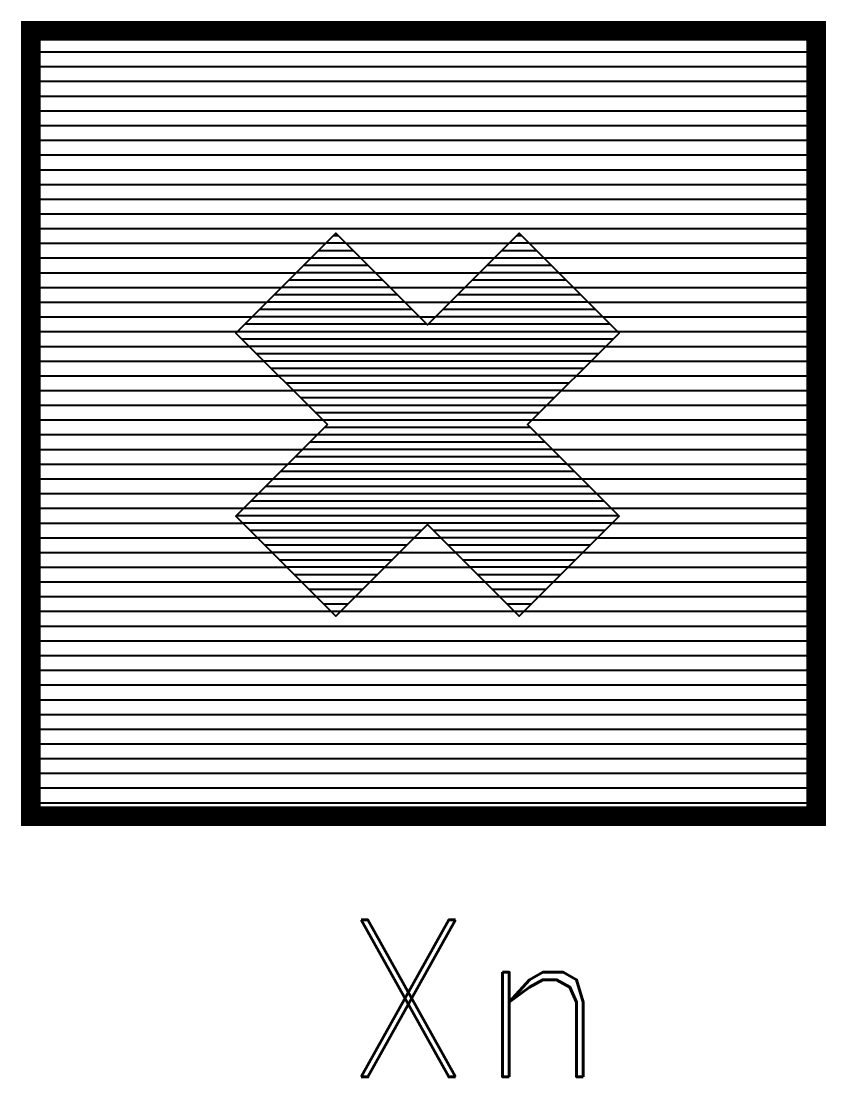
# Model space of a CAD drawing. Header units: millimetres. Extents: x -3 to 2253, y -3 to 1300.
# Drawn here: x 799.79 to 810.04, y 797.01 to 810.45 of the extents above; entities that cross this region are included whole.
import ezdxf

# ---------------------------------------------------------------- set-up
doc = ezdxf.new("R2010")
doc.units = ezdxf.units.MM
for name, color, linetype in [('GEEL', 2, 'Continuous'), ('TXT', 7, 'Continuous'), ('VEILIG', 7, 'Continuous')]:
    doc.layers.add(name, color=color, linetype=linetype)
doc.styles.add('ROMAND', font='romand')

# ---------------------------------------------------------------- blocks, each defined once
blk = doc.blocks.new('*X543')
at = {"color": 0}
for p, q in [((16.738, 10.506), (16.801, 10.506)), ((19.071, 10.506), (19.134, 10.506)), ((16.644, 10.412), (16.895, 10.412)), ((18.977, 10.412), (19.228, 10.412)), ((16.456, 10.224), (17.082, 10.224)), ((16.55, 10.318), (16.989, 10.318)), ((18.79, 10.224), (19.416, 10.224)), ((18.883, 10.318), (19.322, 10.318)), ((16.362, 10.13), (17.176, 10.13)), ((18.696, 10.13), (19.51, 10.13)), ((16.269, 10.037), (17.27, 10.037)), ((18.602, 10.037), (19.603, 10.037)), ((16.081, 9.849), (17.458, 9.849)), ((16.175, 9.943), (17.364, 9.943)), ((18.414, 9.849), (19.791, 9.849)), ((18.508, 9.943), (19.697, 9.943)), ((15.987, 9.755), (17.551, 9.755)), ((18.321, 9.755), (19.885, 9.755)), ((15.8, 9.568), (17.739, 9.568)), ((15.893, 9.661), (17.645, 9.661)), ((18.133, 9.568), (20.072, 9.568)), ((18.227, 9.661), (19.979, 9.661)), ((15.706, 9.474), (17.833, 9.474)), ((18.039, 9.474), (20.166, 9.474)), ((15.518, 9.286), (20.354, 9.286)), ((15.612, 9.38), (17.927, 9.38)), ((17.945, 9.38), (20.26, 9.38)), ((15.569, 9.192), (20.303, 9.192)), ((15.662, 9.099), (20.21, 9.099)), ((15.756, 9.005), (20.116, 9.005)), ((15.85, 8.911), (20.022, 8.911)), ((15.944, 8.817), (19.928, 8.817)), ((16.038, 8.723), (19.834, 8.723)), ((16.131, 8.63), (19.741, 8.63)), ((16.225, 8.536), (19.647, 8.536)), ((16.319, 8.442), (19.553, 8.442)), ((16.413, 8.348), (19.459, 8.348)), ((16.507, 8.254), (19.365, 8.254)), ((16.6, 8.161), (19.272, 8.161)), ((16.538, 7.973), (19.334, 7.973)), ((16.632, 8.067), (19.24, 8.067)), ((16.445, 7.879), (19.427, 7.879)), ((16.257, 7.692), (19.615, 7.692)), ((16.351, 7.785), (19.521, 7.785)), ((16.163, 7.598), (19.709, 7.598)), ((15.976, 7.41), (19.896, 7.41)), ((16.069, 7.504), (19.803, 7.504)), ((15.882, 7.316), (19.99, 7.316)), ((15.694, 7.129), (20.178, 7.129)), ((15.788, 7.223), (20.084, 7.223)), ((15.6, 7.035), (20.272, 7.035)), ((15.507, 6.941), (20.365, 6.941)), ((15.58, 6.847), (20.292, 6.847)), ((15.674, 6.754), (17.865, 6.754)), ((18.007, 6.754), (20.198, 6.754)), ((15.768, 6.66), (17.771, 6.66)), ((18.101, 6.66), (20.104, 6.66)), ((15.862, 6.566), (17.677, 6.566)), ((15.955, 6.472), (17.583, 6.472)), ((18.195, 6.566), (20.01, 6.566)), ((18.289, 6.472), (19.917, 6.472)), ((16.049, 6.378), (17.489, 6.378)), ((18.383, 6.378), (19.823, 6.378)), ((16.143, 6.285), (17.396, 6.285)), ((16.237, 6.191), (17.302, 6.191)), ((18.476, 6.285), (19.729, 6.285)), ((18.57, 6.191), (19.635, 6.191)), ((16.331, 6.097), (17.208, 6.097)), ((18.664, 6.097), (19.541, 6.097)), ((16.424, 6.003), (17.114, 6.003)), ((18.758, 6.003), (19.448, 6.003)), ((16.518, 5.909), (17.02, 5.909)), ((16.612, 5.816), (16.927, 5.816)), ((18.852, 5.909), (19.354, 5.909)), ((18.945, 5.816), (19.26, 5.816)), ((16.706, 5.722), (16.833, 5.722)), ((19.039, 5.722), (19.166, 5.722))]:
    blk.add_line(p, q, dxfattribs=at)
blk = doc.blocks.new('*X544')
at = {"color": 0}
for p, q in [((-5.086, 5.25), (4.914, 5.25)), ((-5.086, 5.062), (4.914, 5.062)), ((-5.086, 4.875), (4.914, 4.875)), ((-5.086, 4.688), (4.914, 4.688)), ((-5.086, 4.5), (4.914, 4.5)), ((-5.086, 4.312), (4.914, 4.312)), ((-5.086, 4.125), (4.914, 4.125)), ((-5.086, 3.938), (4.914, 3.938)), ((-5.086, 3.75), (4.914, 3.75)), ((-5.086, 3.562), (4.914, 3.562)), ((-5.086, 3.375), (4.914, 3.375)), ((-5.086, 3.188), (4.914, 3.188)), ((-5.086, 3), (4.914, 3)), ((-5.086, 2.812), (4.914, 2.812)), ((-5.086, 2.625), (-1.332, 2.625)), ((-1.073, 2.625), (1.002, 2.625)), ((1.26, 2.625), (4.914, 2.625)), ((-5.086, 2.438), (-1.519, 2.438)), ((-0.886, 2.438), (0.814, 2.438)), ((1.448, 2.438), (4.914, 2.438)), ((-5.086, 2.25), (-1.707, 2.25)), ((-0.698, 2.25), (0.627, 2.25)), ((1.635, 2.25), (4.914, 2.25)), ((-5.086, 2.062), (-1.894, 2.062)), ((-0.511, 2.062), (0.439, 2.062)), ((1.823, 2.062), (4.914, 2.062)), ((-5.086, 1.875), (-2.082, 1.875)), ((-0.323, 1.875), (0.252, 1.875)), ((2.01, 1.875), (4.914, 1.875)), ((-5.086, 1.688), (-2.269, 1.688)), ((-0.136, 1.688), (0.064, 1.688)), ((2.198, 1.688), (4.914, 1.688)), ((-5.086, 1.5), (-2.457, 1.5)), ((2.385, 1.5), (4.914, 1.5)), ((-5.086, 1.312), (-2.306, 1.312)), ((2.235, 1.312), (4.914, 1.312)), ((-5.086, 1.125), (-2.119, 1.125)), ((2.047, 1.125), (4.914, 1.125)), ((-5.086, 0.938), (-1.931, 0.938)), ((1.86, 0.938), (4.914, 0.938)), ((-5.086, 0.75), (-1.744, 0.75)), ((1.672, 0.75), (4.914, 0.75)), ((-5.086, 0.562), (-1.556, 0.562)), ((1.485, 0.562), (4.914, 0.562)), ((-5.086, 0.375), (-1.369, 0.375)), ((1.297, 0.375), (4.914, 0.375)), ((-5.086, 0.188), (-1.436, 0.188)), ((1.364, 0.188), (4.914, 0.188)), ((-5.086, 0), (-1.623, 0)), ((1.552, 0), (4.914, 0)), ((-5.086, -0.188), (-1.811, -0.188)), ((1.739, -0.188), (4.914, -0.188)), ((-5.086, -0.375), (-1.998, -0.375)), ((1.927, -0.375), (4.914, -0.375)), ((-5.086, -0.562), (-2.186, -0.562)), ((2.114, -0.562), (4.914, -0.562)), ((-5.086, -0.75), (-2.373, -0.75)), ((2.302, -0.75), (4.914, -0.75)), ((-5.086, -0.938), (-2.39, -0.938)), ((2.318, -0.938), (4.914, -0.938)), ((-5.086, -1.125), (-2.202, -1.125)), ((-0.203, -1.125), (0.131, -1.125)), ((2.131, -1.125), (4.914, -1.125)), ((-5.086, -1.312), (-2.015, -1.312)), ((-0.39, -1.312), (0.319, -1.312)), ((1.943, -1.312), (4.914, -1.312)), ((-5.086, -1.5), (-1.827, -1.5)), ((-0.578, -1.5), (0.506, -1.5)), ((1.756, -1.5), (4.914, -1.5)), ((-5.086, -1.688), (-1.64, -1.688)), ((-0.765, -1.688), (0.694, -1.688)), ((1.568, -1.688), (4.914, -1.688)), ((-5.086, -1.875), (-1.452, -1.875)), ((-0.953, -1.875), (0.881, -1.875)), ((1.381, -1.875), (4.914, -1.875)), ((-5.086, -2.062), (-1.265, -2.062)), ((-1.14, -2.062), (1.069, -2.062)), ((1.193, -2.062), (4.914, -2.062)), ((-5.086, -2.25), (4.914, -2.25)), ((-5.086, -2.438), (4.914, -2.438)), ((-5.086, -2.625), (4.914, -2.625)), ((-5.086, -2.812), (4.914, -2.812)), ((-5.086, -3), (4.914, -3)), ((-5.086, -3.188), (4.914, -3.188)), ((-5.086, -3.375), (4.914, -3.375)), ((-5.086, -3.562), (4.914, -3.562)), ((-5.086, -3.75), (4.914, -3.75)), ((-5.086, -3.938), (4.914, -3.938)), ((-5.086, -4.125), (4.914, -4.125)), ((-5.086, -4.312), (4.914, -4.312)), ((-5.086, -4.5), (4.914, -4.5))]:
    blk.add_line(p, q, dxfattribs=at)
blk = doc.blocks.new('A118')
at = {"layer": 'VEILIG', "const_width": 0.25}
blk.add_lwpolyline([(-5.086, -4.67), (4.914, -4.67), (4.914, 5.33), (-5.086, 5.33)], close=True, dxfattribs=at)
at = {"layer": 'VEILIG'}
blk.add_lwpolyline([(-1.309, 0.315), (-2.475, -0.852), (-1.203, -2.125), (-0.036, -0.958), (1.131, -2.125), (2.404, -0.852), (1.237, 0.315), (2.404, 1.481), (1.131, 2.754), (-0.036, 1.588), (-1.203, 2.754), (-2.475, 1.481)], close=True, dxfattribs=at)
at = {"layer": 'GEEL'}
blk.add_blockref('*X544', (0, 0), dxfattribs=at)
at = {"layer": 'VEILIG'}
blk.add_blockref('*X543', (-17.972, -7.783), dxfattribs=at)
at = {"layer": 'TXT', "style": 'ROMAND'}
blk.add_text('Xn', height=2, dxfattribs=at).set_placement((-1.137, -7.993))

msp = doc.modelspace()

# ---------------------------------------------------------------- block references
msp.add_blockref('A118', (805, 805))

doc.saveas('drawing.dxf')
